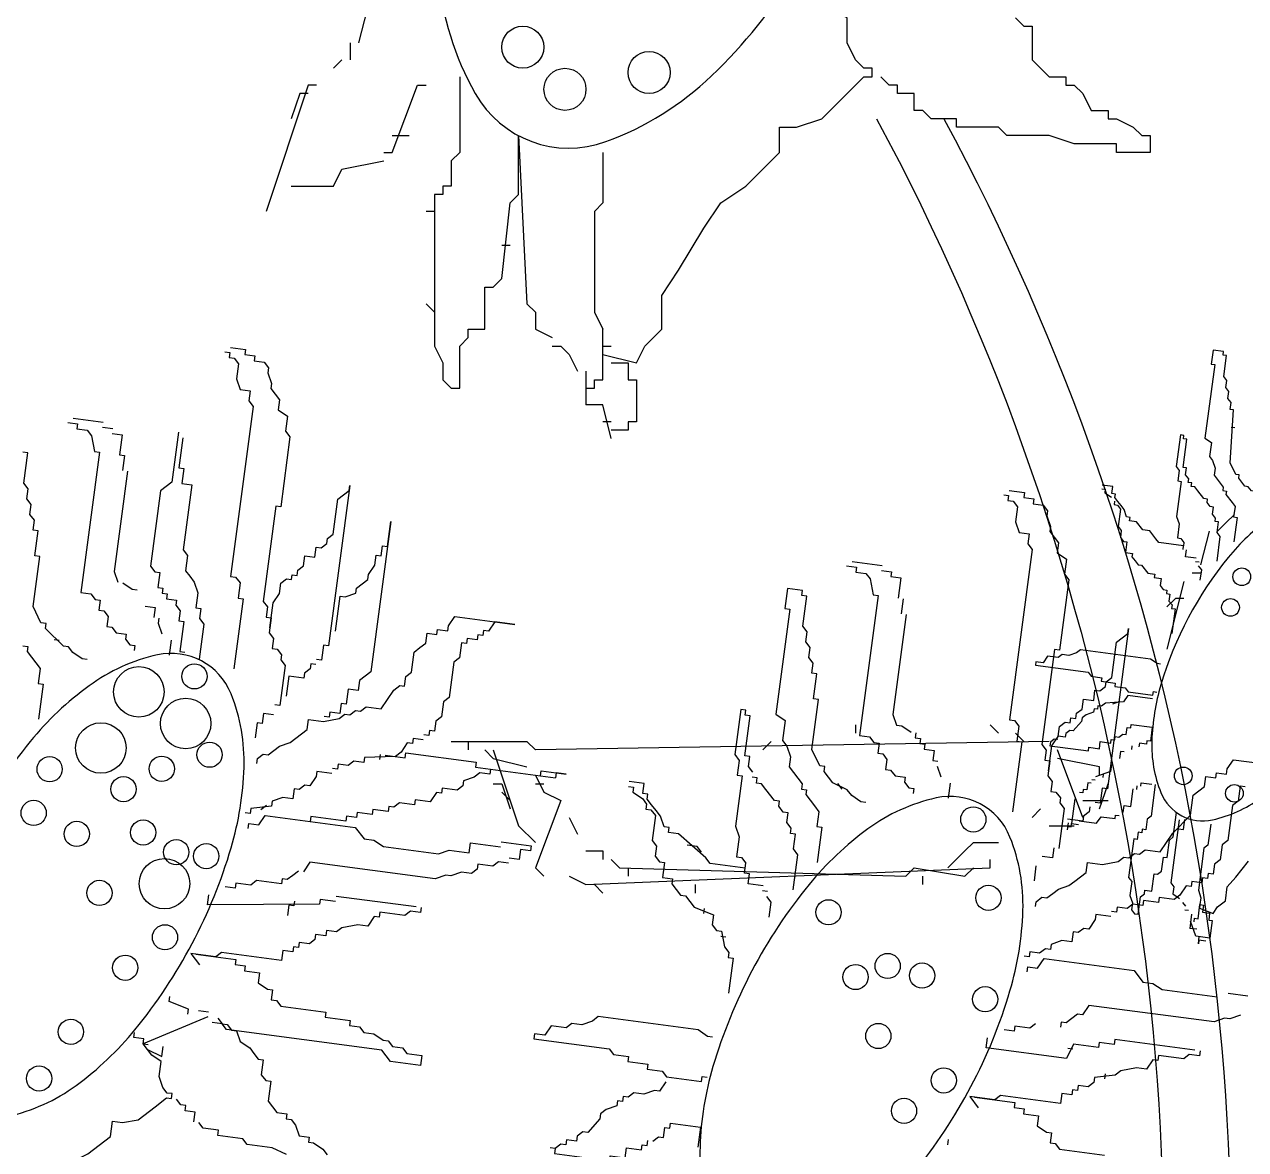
# Model space of a CAD drawing. Header units: inches. Extents: x 6 to 48.5, y 12.5 to 37.3.
# Drawn here: x 8.2738 to 8.3841, y 14.8977 to 14.9993 of the extents above; entities that cross this region are included whole.
import ezdxf

# ---------------------------------------------------------------- set-up
doc = ezdxf.new("R2010")
doc.units = ezdxf.units.IN
doc.header["$MEASUREMENT"] = 0
doc.layers.add('02', color=2, linetype='Continuous')

msp = doc.modelspace()

# ---------------------------------------------------------------- linework, layer by layer
at = {"layer": '02'}
for p, q in [((8.3047, 15.0007), (8.30394, 14.99766)), ((8.30318, 14.99766), (8.30318, 14.99613)), ((8.30242, 14.99613), (8.30166, 14.99537)), ((8.29938, 14.99385), (8.29558, 14.98244)), ((8.30014, 14.99385), (8.29938, 14.99385)), ((8.30698, 14.98777), (8.30927, 14.99385)), ((8.30927, 14.99385), (8.31003, 14.99385)), ((8.29862, 14.99309), (8.29786, 14.99081)), ((8.29938, 14.99309), (8.29862, 14.99309)), ((8.30698, 14.98929), (8.30851, 14.98929)), ((8.31839, 14.98929), (8.31915, 14.97408)), ((8.30622, 14.98777), (8.30698, 14.98777)), ((8.30242, 14.98625), (8.30622, 14.98701)), ((8.30166, 14.98473), (8.30242, 14.98625)), ((8.29786, 14.98473), (8.30166, 14.98473)), ((8.31915, 14.97408), (8.31992, 14.97332)), ((8.31992, 14.97332), (8.31992, 14.9718)), ((8.31992, 14.9718), (8.32144, 14.97103)), ((8.32144, 14.97027), (8.3222, 14.97027)), ((8.3222, 14.97027), (8.32296, 14.96951)), ((8.32296, 14.96951), (8.32372, 14.96799)), ((8.32448, 14.96799), (8.32448, 14.96495)), ((8.32676, 14.96191), (8.326, 14.96495)), ((8.27817, 14.96374), (8.28088, 14.96338)), ((8.28082, 14.96293), (8.28173, 14.96281)), ((8.28167, 14.96236), (8.28257, 14.96224)), ((8.28257, 14.96224), (8.28233, 14.96043)), ((8.28233, 14.96043), (8.28278, 14.96037)), ((8.28278, 14.96037), (8.2826, 14.95901)), ((8.28306, 14.95895), (8.28186, 14.9499)), ((8.38305, 14.95506), (8.38228, 14.9543)), ((8.38076, 14.95354), (8.38, 14.9505)), ((8.38228, 14.9543), (8.38152, 14.95354)), ((8.37841, 14.95189), (8.37845, 14.95221)), ((8.37864, 14.95122), (8.37872, 14.95185)), ((8.34852, 14.95081), (8.35124, 14.95045)), ((8.37959, 14.95109), (8.37864, 14.95122)), ((8.37986, 14.95073), (8.37955, 14.95078)), ((8.3801, 14.95006), (8.37982, 14.95042)), ((8.28186, 14.9499), (8.28219, 14.94894)), ((8.35118, 14.95), (8.35208, 14.94988)), ((8.35208, 14.94988), (8.35202, 14.94943)), ((8.35202, 14.94943), (8.35293, 14.94931)), ((8.35293, 14.94931), (8.35269, 14.9475)), ((8.38, 14.94974), (8.37924, 14.94974)), ((8.37997, 14.94911), (8.3801, 14.95006)), ((8.28264, 14.94888), (8.28349, 14.94831)), ((8.28349, 14.94831), (8.28394, 14.94825)), ((8.37848, 14.94898), (8.37696, 14.94289)), ((8.35314, 14.94744), (8.35296, 14.94608)), ((8.37772, 14.94746), (8.37696, 14.9467)), ((8.37848, 14.94746), (8.37772, 14.94746)), ((8.28466, 14.94677), (8.28557, 14.94665)), ((8.28557, 14.94665), (8.28545, 14.94575)), ((8.35341, 14.94602), (8.35221, 14.93697)), ((8.2859, 14.94569), (8.28584, 14.94523)), ((8.28584, 14.94523), (8.28617, 14.94427)), ((8.28702, 14.9437), (8.28684, 14.94234)), ((8.29534, 14.93707), (8.29522, 14.93616)), ((8.29625, 14.93695), (8.29534, 14.93707)), ((8.29682, 14.93779), (8.29637, 14.93785)), ((8.35221, 14.93697), (8.35254, 14.93601)), ((8.29477, 14.93622), (8.29459, 14.93486)), ((8.29522, 14.93616), (8.29477, 14.93622)), ((8.34882, 14.93605), (8.34882, 14.93529)), ((8.35254, 14.93601), (8.353, 14.93595)), ((8.353, 14.93595), (8.35384, 14.93538)), ((8.36175, 14.93529), (8.36099, 14.93605)), ((8.35429, 14.93532), (8.35423, 14.93486)), ((8.35423, 14.93486), (8.35469, 14.9348)), ((8.35469, 14.9348), (8.35463, 14.93435)), ((8.36403, 14.93453), (8.36327, 14.93529)), ((8.37563, 14.93583), (8.37546, 14.93456)), ((8.31231, 14.93453), (8.31915, 14.93453)), ((8.31383, 14.93453), (8.31383, 14.93377)), ((8.31535, 14.93377), (8.31611, 14.933)), ((8.31611, 14.93377), (8.31839, 14.92692)), ((8.31992, 14.93377), (8.31915, 14.93453)), ((8.36631, 14.93453), (8.31992, 14.93377)), ((8.34121, 14.93453), (8.34045, 14.93377)), ((8.35463, 14.93435), (8.35508, 14.93429)), ((8.35508, 14.93429), (8.35502, 14.93384)), ((8.35502, 14.93384), (8.35592, 14.93372)), ((8.35592, 14.93372), (8.3558, 14.93282)), ((8.36935, 14.92768), (8.36707, 14.93377)), ((8.37379, 14.93414), (8.37375, 14.93382)), ((8.37447, 14.93437), (8.37443, 14.93405)), ((8.3751, 14.93429), (8.37447, 14.93437)), ((8.37514, 14.9346), (8.3751, 14.93429)), ((8.37546, 14.93456), (8.37514, 14.9346)), ((8.31611, 14.933), (8.31915, 14.93224)), ((8.3558, 14.93282), (8.35626, 14.93275)), ((8.37088, 14.93224), (8.36707, 14.933)), ((8.37276, 14.93363), (8.37267, 14.933)), ((8.37308, 14.93359), (8.37276, 14.93363)), ((8.31992, 14.93148), (8.32068, 14.92996)), ((8.3562, 14.9323), (8.35653, 14.93134)), ((8.37187, 14.93182), (8.37052, 14.93135)), ((8.37088, 14.93148), (8.37088, 14.93224)), ((8.3712, 14.93158), (8.37116, 14.93127)), ((8.37196, 14.93245), (8.37187, 14.93182)), ((8.31611, 14.93072), (8.31687, 14.93072)), ((8.31687, 14.93072), (8.31763, 14.92844)), ((8.31992, 14.93072), (8.32068, 14.93072)), ((8.35737, 14.93077), (8.35719, 14.92941)), ((8.36981, 14.9308), (8.36972, 14.93017)), ((8.37012, 14.93076), (8.36981, 14.9308)), ((8.37048, 14.93103), (8.37016, 14.93108)), ((8.37088, 14.92844), (8.37164, 14.93072)), ((8.37424, 14.93021), (8.37428, 14.93053)), ((8.3746, 14.93049), (8.37464, 14.9308)), ((8.37464, 14.9308), (8.37559, 14.93068)), ((8.31687, 14.92996), (8.31763, 14.9292)), ((8.32068, 14.92996), (8.3222, 14.9292)), ((8.36864, 14.92934), (8.36835, 14.92713)), ((8.36936, 14.92989), (8.36905, 14.92993)), ((8.3694, 14.93021), (8.36936, 14.92989)), ((8.36972, 14.93017), (8.3694, 14.93021)), ((8.37371, 14.92867), (8.37392, 14.93025)), ((8.3222, 14.9292), (8.31992, 14.92312)), ((8.36479, 14.92768), (8.36555, 14.92844)), ((8.36935, 14.9292), (8.37164, 14.9292)), ((8.37299, 14.92812), (8.37308, 14.92875)), ((8.37308, 14.92875), (8.37371, 14.92867)), ((8.29396, 14.92666), (8.29402, 14.92711)), ((8.29402, 14.92711), (8.29493, 14.92699)), ((8.29493, 14.92699), (8.2955, 14.92784)), ((8.2955, 14.92784), (8.30364, 14.92676)), ((8.32296, 14.92768), (8.32372, 14.92616)), ((8.36803, 14.92717), (8.36795, 14.92654)), ((8.36831, 14.92681), (8.36835, 14.92713)), ((8.36835, 14.92713), (8.36898, 14.92704)), ((8.36903, 14.92736), (8.37061, 14.92715)), ((8.37061, 14.92715), (8.37101, 14.92774)), ((8.37101, 14.92774), (8.37228, 14.92757)), ((8.37228, 14.92757), (8.37232, 14.92789)), ((8.37232, 14.92789), (8.37264, 14.92785)), ((8.37806, 14.92745), (8.3773, 14.92175)), ((8.30364, 14.92676), (8.30443, 14.92573)), ((8.31839, 14.92692), (8.31992, 14.9254)), ((8.36631, 14.92692), (8.36859, 14.92692)), ((8.36799, 14.92685), (8.36831, 14.92681)), ((8.30443, 14.92573), (8.30533, 14.92561)), ((8.30533, 14.92561), (8.30618, 14.92504)), ((8.30618, 14.92504), (8.31115, 14.92438)), ((8.31393, 14.92447), (8.31405, 14.92538)), ((8.31405, 14.92538), (8.31676, 14.92502)), ((8.31682, 14.92547), (8.31954, 14.92511)), ((8.31954, 14.92511), (8.31948, 14.92466)), ((8.35871, 14.92464), (8.35947, 14.9254)), ((8.35947, 14.9254), (8.36175, 14.9254)), ((8.36673, 14.92492), (8.36661, 14.92402)), ((8.31115, 14.92438), (8.31212, 14.92471)), ((8.31212, 14.92471), (8.31393, 14.92447)), ((8.31845, 14.92387), (8.31755, 14.92399)), ((8.31857, 14.92478), (8.31845, 14.92387)), ((8.31948, 14.92466), (8.31857, 14.92478)), ((8.32448, 14.92464), (8.326, 14.92464)), ((8.326, 14.92464), (8.326, 14.92388)), ((8.32676, 14.92388), (8.32752, 14.92312)), ((8.35718, 14.92312), (8.35871, 14.92464)), ((8.36099, 14.92312), (8.36099, 14.92388)), ((8.36661, 14.92402), (8.3657, 14.92414)), ((8.29852, 14.92283), (8.29801, 14.92244)), ((8.29954, 14.92362), (8.29897, 14.92277)), ((8.31085, 14.92212), (8.29954, 14.92362)), ((8.31324, 14.92272), (8.31227, 14.92239)), ((8.31414, 14.9226), (8.31324, 14.92272)), ((8.31465, 14.92299), (8.31414, 14.9226)), ((8.31471, 14.92345), (8.31465, 14.92299)), ((8.31607, 14.92327), (8.31471, 14.92345)), ((8.31658, 14.92366), (8.31607, 14.92327)), ((8.31749, 14.92354), (8.31658, 14.92366)), ((8.31992, 14.92312), (8.32068, 14.92236)), ((8.32448, 14.9216), (8.36099, 14.92312)), ((8.32752, 14.92312), (8.35338, 14.92236)), ((8.32828, 14.92312), (8.32828, 14.92236)), ((8.3388, 14.92264), (8.33892, 14.92355)), ((8.33925, 14.92258), (8.3388, 14.92264)), ((8.35338, 14.92236), (8.35414, 14.92312)), ((8.35414, 14.92312), (8.35871, 14.92236)), ((8.35871, 14.92236), (8.35947, 14.92312)), ((8.36513, 14.92329), (8.36495, 14.92193)), ((8.29285, 14.92174), (8.29279, 14.92129)), ((8.29421, 14.92156), (8.29285, 14.92174)), ((8.29472, 14.92196), (8.29421, 14.92156)), ((8.29698, 14.92166), (8.29472, 14.92196)), ((8.29704, 14.92211), (8.29698, 14.92166)), ((8.29749, 14.92205), (8.29704, 14.92211)), ((8.29801, 14.92244), (8.29749, 14.92205)), ((8.31182, 14.92245), (8.31085, 14.92212)), ((8.31227, 14.92239), (8.31182, 14.92245)), ((8.32296, 14.92236), (8.32448, 14.9216)), ((8.32524, 14.9216), (8.326, 14.92083)), ((8.33437, 14.92083), (8.33437, 14.9216)), ((8.33913, 14.92168), (8.33925, 14.92258)), ((8.34049, 14.9215), (8.33913, 14.92168)), ((8.3549, 14.9216), (8.3549, 14.92236)), ((8.3773, 14.92175), (8.37758, 14.92139)), ((8.29029, 14.91978), (8.29041, 14.92069)), ((8.29279, 14.92129), (8.29189, 14.92141)), ((8.30914, 14.91958), (8.3019, 14.92054)), ((8.34088, 14.92098), (8.34043, 14.92104)), ((8.34122, 14.92002), (8.34082, 14.92053)), ((8.37758, 14.92139), (8.3775, 14.92076)), ((8.3775, 14.92076), (8.37809, 14.92036)), ((8.30042, 14.91982), (8.29029, 14.91978)), ((8.29765, 14.91973), (8.29753, 14.91882)), ((8.2981, 14.91967), (8.29765, 14.91973)), ((8.29816, 14.92012), (8.2981, 14.91967)), ((8.30048, 14.92027), (8.30042, 14.91982)), ((8.30184, 14.92009), (8.30048, 14.92027)), ((8.34103, 14.91866), (8.34122, 14.92002)), ((8.37836, 14.92), (8.37864, 14.91964)), ((8.37859, 14.91932), (8.37891, 14.91928)), ((8.37919, 14.91892), (8.37902, 14.91765)), ((8.36528, 14.91406), (8.36586, 14.91491)), ((8.36586, 14.91491), (8.374, 14.91383)), ((8.36432, 14.91373), (8.36438, 14.91418)), ((8.36438, 14.91418), (8.36528, 14.91406)), ((8.374, 14.91383), (8.37478, 14.9128)), ((8.37478, 14.9128), (8.37569, 14.91268)), ((8.37569, 14.91268), (8.37653, 14.91211)), ((8.37653, 14.91211), (8.38151, 14.91145)), ((8.38248, 14.91178), (8.38428, 14.91154)), ((8.28683, 14.91104), (8.28689, 14.91149)), ((8.28858, 14.91034), (8.28683, 14.91104)), ((8.3699, 14.91069), (8.36933, 14.90984)), ((8.38121, 14.90919), (8.3699, 14.91069)), ((8.29032, 14.90965), (8.28448, 14.9072)), ((8.28852, 14.90989), (8.28858, 14.91034)), ((8.28948, 14.91022), (8.29038, 14.9101)), ((8.29123, 14.90953), (8.29162, 14.90902)), ((8.36888, 14.9099), (8.36785, 14.90912)), ((8.36933, 14.90984), (8.36888, 14.9099)), ((8.38217, 14.90952), (8.38121, 14.90919)), ((8.38263, 14.90946), (8.38217, 14.90952)), ((8.38359, 14.90979), (8.38263, 14.90946)), ((8.29162, 14.90902), (8.29072, 14.90914)), ((8.36315, 14.90836), (8.36224, 14.90848)), ((8.36321, 14.90881), (8.36315, 14.90836)), ((8.36456, 14.90863), (8.36321, 14.90881)), ((8.36508, 14.90903), (8.36456, 14.90863)), ((8.3674, 14.90918), (8.36734, 14.90873)), ((8.36785, 14.90912), (8.3674, 14.90918)), ((8.28448, 14.9072), (8.28493, 14.90714)), ((8.36064, 14.90685), (8.36076, 14.90776)), ((8.36852, 14.90719), (8.36788, 14.90589)), ((8.37078, 14.90689), (8.36852, 14.90719)), ((8.37084, 14.90734), (8.37078, 14.90689)), ((8.37219, 14.90716), (8.37084, 14.90734)), ((8.37225, 14.90761), (8.37219, 14.90716)), ((8.37949, 14.90665), (8.37225, 14.90761)), ((8.28487, 14.90669), (8.28617, 14.90606)), ((8.28617, 14.90606), (8.28629, 14.90696)), ((8.36788, 14.90589), (8.36064, 14.90685)), ((8.36846, 14.90674), (8.368, 14.9068)), ((8.33483, 14.89969), (8.33459, 14.89788)), ((8.35718, 14.8981), (8.35724, 14.89856))]:
    msp.add_line(p, q, dxfattribs=at)
for points in [[(8.31143, 15.01605, 0.06364), (8.31109, 15.00384, 0.103576), (8.31448, 14.99309, 0.367652), (8.32627, 14.98874, 0.103576), (8.33583, 14.99469, 0.06364), (8.34351, 15.00419, 0.099891), (8.35426, 15.03327, 0.06364), (8.3546, 15.04548, 0.103576), (8.35121, 15.05622, 0.367652), (8.33942, 15.06058, 0.103576), (8.32986, 15.05462, 0.06364), (8.32218, 15.04512, 0.099891), (8.31143, 15.01605)], [(8.35072, 14.99081, -0.162137), (8.37427, 14.85615, 0.555817)], [(8.3568, 14.99081, -0.160802), (8.38051, 14.85727, 0.555817)], [(8.37641, 14.93965, 0.06364), (8.37559, 14.93459, 0.103576), (8.37641, 14.92992, 0.367652), (8.38108, 14.92746, 0.103576), (8.38539, 14.92941, 0.06364), (8.38911, 14.93294, 0.099891), (8.39519, 14.94445, 0.06364), (8.39601, 14.94952, 0.103576), (8.39519, 14.95418, 0.367652), (8.39052, 14.95664, 0.103576), (8.38621, 14.95469, 0.06364), (8.38249, 14.95116, 0.099891), (8.37641, 14.93965)], [(8.26559, 14.91808, 0.06364), (8.26443, 14.91084, 0.103576), (8.2656, 14.90419, 0.367652), (8.27226, 14.90066, 0.103576), (8.27842, 14.90345, 0.06364), (8.28374, 14.90849, 0.099891), (8.29243, 14.92494, 0.06364), (8.29359, 14.93218, 0.103576), (8.29242, 14.93883, 0.367652), (8.28576, 14.94236, 0.103576), (8.2796, 14.93957, 0.06364), (8.27428, 14.93453, 0.099891), (8.26559, 14.91808)], [(8.33595, 14.90515, 0.06364), (8.33478, 14.89791, 0.103576), (8.33595, 14.89125, 0.367652), (8.34262, 14.88773, 0.103576), (8.34878, 14.89052, 0.06364), (8.35409, 14.89556, 0.099891), (8.36278, 14.91201, 0.06364), (8.36395, 14.91925, 0.103576), (8.36278, 14.9259, 0.367652), (8.35611, 14.92943, 0.103576), (8.34995, 14.92664, 0.06364), (8.34463, 14.9216, 0.099891), (8.33595, 14.90515)]]:
    msp.add_lwpolyline(points, format="xyb", dxfattribs=at)
for points in [[(8.326, 14.96951), (8.32904, 14.96875), (8.3298, 14.97027), (8.33132, 14.9718), (8.33132, 14.97484), (8.33285, 14.97712), (8.33513, 14.98092), (8.33665, 14.9832), (8.33893, 14.98473), (8.34121, 14.98701), (8.34197, 14.98777), (8.34197, 14.99005), (8.34349, 14.99005), (8.34578, 14.99081), (8.34806, 14.99309), (8.34958, 14.99461), (8.35034, 14.99461), (8.35034, 14.99537), (8.34958, 14.99537), (8.34882, 14.99613), (8.34806, 14.99766), (8.34806, 14.99994), (8.34654, 15.0007), (8.34501, 15.00222)], [(8.36327, 14.99994), (8.36403, 14.99918), (8.36479, 14.99918), (8.36479, 14.99613), (8.36555, 14.99537), (8.36631, 14.99461), (8.36783, 14.99461), (8.36783, 14.99385), (8.36859, 14.99385), (8.36935, 14.99309), (8.37011, 14.99157), (8.37164, 14.99157), (8.37164, 14.99081), (8.3724, 14.99081), (8.37392, 14.99005), (8.37468, 14.98929), (8.37544, 14.98929), (8.37544, 14.98777), (8.3724, 14.98777), (8.3724, 14.98853), (8.36859, 14.98853), (8.36631, 14.98929), (8.36251, 14.98929), (8.36175, 14.99005), (8.35795, 14.99005), (8.35795, 14.99081), (8.35566, 14.99081), (8.3549, 14.99157), (8.35414, 14.99157), (8.35414, 14.99309), (8.35262, 14.99309), (8.35262, 14.99385), (8.35186, 14.99385), (8.3511, 14.99461)], [(8.31307, 14.99461), (8.31307, 14.98777), (8.31231, 14.98701), (8.31231, 14.98473), (8.31155, 14.98473), (8.31155, 14.98396), (8.31079, 14.98396)], [(8.31763, 14.9832), (8.31839, 14.98396), (8.31839, 14.98929)], [(8.326, 14.98777), (8.326, 14.9832), (8.32524, 14.98244), (8.32524, 14.97332), (8.326, 14.9718)], [(8.31079, 14.98396), (8.31079, 14.97027), (8.31155, 14.96875), (8.31155, 14.96723), (8.31231, 14.96647), (8.31307, 14.96647), (8.31307, 14.97027), (8.31383, 14.97103), (8.31383, 14.9718), (8.31535, 14.9718), (8.31535, 14.9756), (8.31611, 14.9756), (8.31687, 14.97636), (8.31763, 14.9832)], [(8.31079, 14.98244), (8.31003, 14.98244)], [(8.31687, 14.9794), (8.31763, 14.9794)], [(8.31003, 14.97408), (8.31079, 14.97332)], [(8.32448, 14.96647), (8.32524, 14.96647), (8.32524, 14.96723), (8.326, 14.96723), (8.326, 14.9718)], [(8.29237, 14.97015), (8.29373, 14.96997), (8.29367, 14.96951), (8.29457, 14.96939), (8.29451, 14.96894), (8.29542, 14.96882), (8.29581, 14.96831), (8.29575, 14.96786), (8.29608, 14.96689), (8.29602, 14.96644), (8.29641, 14.96593), (8.2968, 14.96541), (8.29668, 14.96451), (8.29753, 14.96394), (8.29735, 14.96258), (8.29774, 14.96207), (8.2969, 14.95573), (8.29645, 14.95579), (8.29531, 14.9472), (8.2957, 14.94669), (8.29558, 14.94578), (8.29603, 14.94572), (8.29585, 14.94436), (8.29625, 14.94385), (8.29612, 14.94295), (8.29658, 14.94289), (8.29697, 14.94237), (8.29691, 14.94192), (8.2973, 14.94141), (8.29682, 14.93779)], [(8.326, 14.97027), (8.32676, 14.97027)], [(8.29186, 14.96975), (8.29231, 14.96969), (8.29225, 14.96924), (8.2927, 14.96918), (8.29309, 14.96867), (8.29291, 14.96731), (8.29325, 14.96635), (8.29415, 14.96623), (8.29403, 14.96532), (8.29442, 14.96481), (8.29238, 14.94943), (8.29283, 14.94937), (8.29323, 14.94886), (8.29305, 14.9475), (8.2935, 14.94744), (8.29266, 14.94111)], [(8.38298, 14.9645), (8.38266, 14.96454), (8.38275, 14.96518), (8.38247, 14.96553), (8.38256, 14.96617), (8.38228, 14.96653), (8.38236, 14.96716), (8.38209, 14.96752), (8.38234, 14.96942), (8.38203, 14.96946), (8.38207, 14.96978), (8.38112, 14.9699), (8.38095, 14.96864), (8.38127, 14.96859), (8.38038, 14.96194), (8.38097, 14.96154), (8.38081, 14.96028), (8.38108, 14.95992), (8.38131, 14.95924), (8.38123, 14.95861), (8.3815, 14.95825), (8.38178, 14.95789), (8.38205, 14.95753), (8.38201, 14.95722), (8.38233, 14.95717), (8.38229, 14.95686), (8.38284, 14.95614), (8.38311, 14.95578), (8.38298, 14.95483), (8.3833, 14.95479), (8.38301, 14.95257)], [(8.32676, 14.96875), (8.32828, 14.96875), (8.32828, 14.96723), (8.32904, 14.96723), (8.32904, 14.96343), (8.32828, 14.96343), (8.32828, 14.96267), (8.32676, 14.96267)], [(8.326, 14.96495), (8.32448, 14.96495)], [(8.38609, 14.95635), (8.38577, 14.9564), (8.38518, 14.9568), (8.3849, 14.95716), (8.38459, 14.9572), (8.38431, 14.95756), (8.384, 14.9576), (8.38372, 14.95796), (8.38345, 14.95832), (8.38349, 14.95863), (8.38317, 14.95867), (8.38266, 14.95971), (8.38298, 14.9645)], [(8.27766, 14.96335), (8.27856, 14.96323), (8.2785, 14.96278), (8.27941, 14.96266), (8.2798, 14.96215), (8.28007, 14.96073), (8.28052, 14.96067), (8.27884, 14.948), (8.27975, 14.94788), (8.28014, 14.94737), (8.28059, 14.94731), (8.28047, 14.94641), (8.28092, 14.94635), (8.28132, 14.94583), (8.2812, 14.94493), (8.28165, 14.94487), (8.28204, 14.94436), (8.28295, 14.94424), (8.28289, 14.94378), (8.28328, 14.94327), (8.28373, 14.94321), (8.28367, 14.94276)], [(8.28767, 14.96248), (8.28707, 14.95796), (8.28604, 14.95718), (8.28514, 14.95039), (8.28554, 14.94988), (8.28599, 14.94982), (8.28581, 14.94846), (8.28626, 14.9484), (8.2862, 14.94795), (8.28665, 14.94789), (8.28659, 14.94743), (8.2875, 14.94731), (8.28744, 14.94686), (8.28783, 14.94635), (8.28771, 14.94545), (8.28816, 14.94539), (8.2878, 14.94267), (8.28825, 14.94261)], [(8.32676, 14.96343), (8.326, 14.96343)], [(8.38308, 14.96287), (8.38277, 14.96292)], [(8.28806, 14.96197), (8.2877, 14.95926), (8.28815, 14.9592), (8.28797, 14.95784), (8.28888, 14.95772), (8.2881, 14.95184), (8.28849, 14.95133), (8.28831, 14.94997), (8.2887, 14.94946), (8.28909, 14.94894), (8.28943, 14.94798), (8.28925, 14.94662), (8.2897, 14.94656), (8.28958, 14.94566), (8.28997, 14.94514), (8.28955, 14.94198)], [(8.38149, 14.95084), (8.38178, 14.95306), (8.38151, 14.95342), (8.38163, 14.95437), (8.38132, 14.95441), (8.38136, 14.95473), (8.38108, 14.95508), (8.38117, 14.95572), (8.38085, 14.95576), (8.38058, 14.95612), (8.38062, 14.95643), (8.3803, 14.95648), (8.37975, 14.95719), (8.37948, 14.95755), (8.37916, 14.95759), (8.3792, 14.95791), (8.37889, 14.95795), (8.37893, 14.95827), (8.37865, 14.95863), (8.37874, 14.95926), (8.37842, 14.9593), (8.37876, 14.96184), (8.37844, 14.96188), (8.37848, 14.9622), (8.37817, 14.96224), (8.37779, 14.95939), (8.37806, 14.95903), (8.37794, 14.95808), (8.37825, 14.95804), (8.37783, 14.95487), (8.37807, 14.9542), (8.3779, 14.95293), (8.37821, 14.95289), (8.37849, 14.95253), (8.37845, 14.95221), (8.37623, 14.95251), (8.37596, 14.95286), (8.37568, 14.95322), (8.37541, 14.95358), (8.37477, 14.95367), (8.37422, 14.95438), (8.37359, 14.95447), (8.37363, 14.95478), (8.37332, 14.95483), (8.37308, 14.9555), (8.37281, 14.95586), (8.37253, 14.95622), (8.37226, 14.95658), (8.3723, 14.95689), (8.37198, 14.95694), (8.37207, 14.95757), (8.37112, 14.9577)], [(8.27565, 14.94474), (8.27571, 14.9452), (8.27525, 14.94526), (8.27453, 14.94673), (8.27513, 14.95126), (8.27468, 14.95132), (8.27498, 14.95358), (8.27453, 14.95364), (8.27465, 14.95454), (8.27425, 14.95506), (8.27437, 14.95596), (8.27398, 14.95647), (8.2741, 14.95738), (8.27371, 14.95789), (8.27407, 14.96061), (8.27362, 14.96067)], [(8.29591, 14.94482), (8.29621, 14.94708), (8.29679, 14.94792), (8.29691, 14.94883), (8.29742, 14.94922), (8.29787, 14.94916), (8.29793, 14.94961), (8.29838, 14.94955), (8.29844, 14.95001), (8.29896, 14.9504), (8.29908, 14.9513), (8.29998, 14.95118), (8.3001, 14.95209), (8.30055, 14.95203), (8.30107, 14.95242), (8.30113, 14.95287), (8.30164, 14.95326), (8.30206, 14.95643), (8.30308, 14.95722), (8.30314, 14.95767), (8.30122, 14.94319), (8.30077, 14.94325), (8.30059, 14.94189), (8.30014, 14.94195)], [(8.36221, 14.95682), (8.36266, 14.95676), (8.3626, 14.95631), (8.36306, 14.95625), (8.36345, 14.95574), (8.36327, 14.95438), (8.3636, 14.95342), (8.36451, 14.9533), (8.36439, 14.95239), (8.36478, 14.95188), (8.36274, 14.9365), (8.36319, 14.93644), (8.36358, 14.93593), (8.3634, 14.93457), (8.36385, 14.93451), (8.36301, 14.92818)], [(8.36272, 14.95722), (8.36408, 14.95704), (8.36402, 14.95658), (8.36493, 14.95646), (8.36487, 14.95601), (8.36577, 14.95589), (8.36616, 14.95538), (8.3661, 14.95493), (8.36644, 14.95396), (8.36638, 14.95351), (8.36677, 14.953), (8.36716, 14.95248), (8.36704, 14.95158), (8.36789, 14.95101), (8.36771, 14.94965), (8.3681, 14.94914), (8.36726, 14.9428), (8.3668, 14.94286), (8.36566, 14.93427), (8.36606, 14.93376), (8.36594, 14.93285), (8.36639, 14.93279), (8.36621, 14.93143), (8.3666, 14.93092), (8.36648, 14.93002), (8.36693, 14.92996), (8.36733, 14.92944), (8.36727, 14.92899), (8.36766, 14.92848), (8.36718, 14.92486)], [(8.37108, 14.95738), (8.37139, 14.95734), (8.37135, 14.95702), (8.37194, 14.95662)], [(8.37222, 14.95626), (8.37218, 14.95594), (8.37249, 14.9559), (8.37277, 14.95554), (8.37256, 14.95396), (8.37283, 14.9536), (8.37275, 14.95297), (8.37302, 14.95261), (8.37334, 14.95257), (8.37321, 14.95162), (8.37385, 14.95153), (8.3738, 14.95122), (8.37408, 14.95086), (8.37435, 14.9505), (8.37467, 14.95046), (8.37522, 14.94974), (8.37585, 14.94966), (8.37581, 14.94934), (8.37644, 14.94925), (8.37636, 14.94862), (8.37663, 14.94826), (8.37695, 14.94822), (8.37691, 14.9479), (8.37723, 14.94786), (8.37714, 14.94723), (8.37742, 14.94687), (8.37737, 14.94655), (8.37769, 14.94651), (8.3774, 14.94429)], [(8.30185, 14.94449), (8.30227, 14.94766), (8.30273, 14.9476), (8.30369, 14.94793), (8.30375, 14.94838), (8.30426, 14.94877), (8.30478, 14.94916), (8.30484, 14.94962), (8.30541, 14.95046), (8.30553, 14.95137), (8.30598, 14.95131), (8.3061, 14.95221), (8.30655, 14.95215), (8.30685, 14.95441), (8.30505, 14.94084), (8.30403, 14.94006), (8.30391, 14.93915), (8.303, 14.93927), (8.30282, 14.93791), (8.30237, 14.93797), (8.30225, 14.93707), (8.30135, 14.93719), (8.30129, 14.93674), (8.30083, 14.9368)], [(8.34801, 14.95042), (8.34892, 14.9503), (8.34886, 14.94985), (8.34976, 14.94973), (8.35015, 14.94922), (8.35043, 14.9478), (8.35088, 14.94774), (8.3492, 14.93507), (8.3501, 14.93495), (8.35049, 14.93444), (8.35095, 14.93438), (8.35083, 14.93348), (8.35128, 14.93342), (8.35167, 14.9329), (8.35155, 14.932), (8.352, 14.93194), (8.3524, 14.93143), (8.3533, 14.93131), (8.35324, 14.93085), (8.35363, 14.93034), (8.35409, 14.93028), (8.35403, 14.92983)], [(8.34808, 14.93016), (8.34679, 14.93079), (8.3464, 14.9313), (8.346, 14.93181), (8.34606, 14.93227), (8.34561, 14.93233), (8.34489, 14.9338), (8.34549, 14.93833), (8.34503, 14.93839), (8.34533, 14.94065), (8.34488, 14.94071), (8.345, 14.94161), (8.34461, 14.94213), (8.34473, 14.94303), (8.34434, 14.94354), (8.34446, 14.94445), (8.34406, 14.94496), (8.34443, 14.94768), (8.34397, 14.94774), (8.34403, 14.94819), (8.34268, 14.94837), (8.34244, 14.94656), (8.34289, 14.9465), (8.34163, 14.937), (8.34247, 14.93643), (8.34223, 14.93462), (8.34262, 14.9341), (8.34296, 14.93314), (8.34284, 14.93223)], [(8.29474, 14.93254), (8.2948, 14.93299), (8.29532, 14.93339), (8.29577, 14.93333), (8.29679, 14.93411), (8.29776, 14.93444), (8.29827, 14.93484), (8.2993, 14.93562), (8.29942, 14.93653), (8.30077, 14.93635), (8.30219, 14.93662), (8.3027, 14.93701), (8.30316, 14.93695), (8.30367, 14.93734), (8.30412, 14.93728), (8.30463, 14.93767), (8.30599, 14.93749), (8.30713, 14.93918), (8.30765, 14.93958), (8.3081, 14.93952), (8.30822, 14.94042), (8.30873, 14.94081), (8.30897, 14.94262), (8.30948, 14.94302), (8.31, 14.94341), (8.31012, 14.94431), (8.31102, 14.94419), (8.31108, 14.94465), (8.31199, 14.94452), (8.31205, 14.94498), (8.31262, 14.94582), (8.31805, 14.9451), (8.31624, 14.94534), (8.31567, 14.9445), (8.31521, 14.94456), (8.31515, 14.9441), (8.3147, 14.94416), (8.31464, 14.94371), (8.31374, 14.94383), (8.31368, 14.94338), (8.31322, 14.94344), (8.31304, 14.94208), (8.31253, 14.94169), (8.31211, 14.93852), (8.3116, 14.93813), (8.31142, 14.93677), (8.31091, 14.93638), (8.31079, 14.93548), (8.31033, 14.93554), (8.31027, 14.93508), (8.30982, 14.93514)], [(8.27942, 14.94194), (8.27897, 14.942), (8.27812, 14.94257), (8.27773, 14.94309), (8.27728, 14.94315), (8.27565, 14.94474)], [(8.36627, 14.93189), (8.36657, 14.93415), (8.36714, 14.93499), (8.36726, 14.9359), (8.36777, 14.93629), (8.36823, 14.93623), (8.36829, 14.93668), (8.36874, 14.93662), (8.3688, 14.93708), (8.36931, 14.93747), (8.36943, 14.93837), (8.37034, 14.93825), (8.37046, 14.93916), (8.37091, 14.9391), (8.37142, 14.93949), (8.37148, 14.93994), (8.37199, 14.94033), (8.37241, 14.9435), (8.37344, 14.94429), (8.3735, 14.94474), (8.37158, 14.93026), (8.37112, 14.93032), (8.37094, 14.92896), (8.37049, 14.92902)], [(8.27688, 14.94366), (8.27643, 14.94372)], [(8.2736, 14.94317), (8.27405, 14.94311), (8.27399, 14.94266), (8.27477, 14.94164), (8.27517, 14.94113), (8.27499, 14.93977), (8.27544, 14.93971), (8.27502, 14.93654)], [(8.37638, 14.94153), (8.37607, 14.94157), (8.37548, 14.94197), (8.36914, 14.94281), (8.36878, 14.94254), (8.36811, 14.9423), (8.36748, 14.94239), (8.36712, 14.94211), (8.36617, 14.94224), (8.36577, 14.94165), (8.36513, 14.94173), (8.36509, 14.94142), (8.36984, 14.94079), (8.37012, 14.94043), (8.37107, 14.9403), (8.37102, 14.93998), (8.37229, 14.93982), (8.37225, 14.9395), (8.3732, 14.93937), (8.37347, 14.93901), (8.37569, 14.93872), (8.37573, 14.93904), (8.37605, 14.939)], [(8.30008, 14.9415), (8.29962, 14.94156), (8.29956, 14.94111), (8.29905, 14.94072), (8.29899, 14.94026), (8.29763, 14.94045), (8.29739, 14.93864)], [(8.37303, 14.93811), (8.37141, 14.938), (8.37105, 14.93773), (8.37073, 14.93777), (8.37069, 14.93745), (8.37037, 14.93749), (8.37033, 14.93718), (8.36965, 14.93694), (8.36929, 14.93667), (8.36925, 14.93635), (8.36849, 14.93549), (8.36818, 14.93553), (8.36782, 14.93525), (8.36778, 14.93494), (8.36714, 14.93502)], [(8.37271, 14.93815), (8.37204, 14.93792)], [(8.37565, 14.9384), (8.37343, 14.9387), (8.37303, 14.93811)], [(8.33955, 14.93175), (8.33916, 14.93226), (8.33928, 14.93317), (8.33882, 14.93323), (8.3393, 14.93685), (8.33885, 14.93691), (8.33891, 14.93736), (8.33846, 14.93742), (8.33792, 14.93335), (8.33831, 14.93283), (8.33813, 14.93148), (8.33858, 14.93142), (8.33798, 14.92689), (8.33832, 14.92593), (8.33808, 14.92412), (8.33853, 14.92406), (8.33892, 14.92355)], [(8.36643, 14.93447), (8.36638, 14.93415), (8.36987, 14.93369), (8.36991, 14.93401), (8.37086, 14.93388), (8.37094, 14.93452), (8.37189, 14.93439), (8.37193, 14.93471), (8.37225, 14.93467), (8.37229, 14.93498), (8.37261, 14.93494), (8.37297, 14.93521), (8.37329, 14.93517), (8.37337, 14.93581), (8.37369, 14.93576), (8.37373, 14.93608), (8.37563, 14.93583)], [(8.30976, 14.93469), (8.30886, 14.93481), (8.3088, 14.93436), (8.30834, 14.93442), (8.30777, 14.93358), (8.30726, 14.93318)], [(8.3671, 14.9347), (8.36678, 14.93475), (8.36643, 14.93447)], [(8.30726, 14.93318), (8.30448, 14.93309), (8.30442, 14.93264), (8.30352, 14.93276), (8.30301, 14.93237), (8.3021, 14.93249), (8.30204, 14.93203), (8.30159, 14.93209)], [(8.3059, 14.93336), (8.30584, 14.93291)], [(8.30635, 14.9333), (8.30816, 14.93306), (8.30822, 14.93352), (8.31456, 14.93267), (8.3145, 14.93222), (8.32174, 14.93126)], [(8.37909, 14.92788), (8.37933, 14.92969), (8.37984, 14.93009), (8.38035, 14.93048), (8.38047, 14.93138), (8.38138, 14.93126), (8.38144, 14.93171), (8.38234, 14.93159), (8.3824, 14.93205), (8.38298, 14.93289), (8.3884, 14.93217), (8.38659, 14.93241), (8.38602, 14.93157), (8.38557, 14.93163), (8.38551, 14.93117)], [(8.30153, 14.93164), (8.30017, 14.93182), (8.30011, 14.93137), (8.29954, 14.93052), (8.29909, 14.93058), (8.29858, 14.93019), (8.29812, 14.93025), (8.298, 14.92935), (8.2971, 14.92947), (8.29613, 14.92914), (8.29607, 14.92868)], [(8.31585, 14.93204), (8.31579, 14.93159), (8.31489, 14.93171), (8.31438, 14.93132), (8.31341, 14.93099), (8.31335, 14.93053), (8.31284, 14.93014), (8.31148, 14.93032), (8.31142, 14.92987), (8.31097, 14.92993), (8.3104, 14.92908), (8.30904, 14.92926), (8.30898, 14.92881), (8.30762, 14.92899), (8.30711, 14.9286), (8.30666, 14.92866), (8.3066, 14.92821), (8.30524, 14.92839), (8.30518, 14.92793), (8.30382, 14.92811), (8.30376, 14.92766), (8.30286, 14.92778), (8.3028, 14.92733), (8.29963, 14.92775), (8.29957, 14.9273)], [(8.32038, 14.93144), (8.32044, 14.93189), (8.3227, 14.93159), (8.3218, 14.93171), (8.32174, 14.93126)], [(8.34284, 14.93223), (8.34401, 14.9307), (8.34395, 14.93024), (8.34441, 14.93018), (8.34435, 14.92973), (8.34513, 14.92871), (8.34552, 14.92819), (8.34534, 14.92684), (8.34579, 14.92678), (8.34537, 14.92361)], [(8.34323, 14.93172), (8.34362, 14.93121)], [(8.32833, 14.93048), (8.32878, 14.93042), (8.32872, 14.92996), (8.32957, 14.92939), (8.32996, 14.92888), (8.3299, 14.92843), (8.33035, 14.92837), (8.33075, 14.92785), (8.33045, 14.92559), (8.33084, 14.92508), (8.33072, 14.92417), (8.33111, 14.92366), (8.33156, 14.9236), (8.33138, 14.92225), (8.33229, 14.92213), (8.33223, 14.92167), (8.33262, 14.92116), (8.33301, 14.92065), (8.33346, 14.92059), (8.33425, 14.91956), (8.336, 14.91887)], [(8.33283, 14.9262), (8.33192, 14.92632), (8.33198, 14.92677), (8.33153, 14.92683), (8.3312, 14.92779), (8.33081, 14.92831), (8.33041, 14.92882), (8.33002, 14.92933), (8.33008, 14.92978), (8.32963, 14.92984), (8.32975, 14.93075), (8.32839, 14.93093)], [(8.3432, 14.92114), (8.34363, 14.9243), (8.34323, 14.92482), (8.34341, 14.92617), (8.34296, 14.92623), (8.34302, 14.92669), (8.34263, 14.9272), (8.34275, 14.9281), (8.3423, 14.92816), (8.3419, 14.92868), (8.34196, 14.92913), (8.34151, 14.92919), (8.34073, 14.93021), (8.34033, 14.93072), (8.33988, 14.93078), (8.33994, 14.93124), (8.33949, 14.9313)], [(8.34763, 14.93022), (8.34724, 14.93073)], [(8.38403, 14.93045), (8.38358, 14.93051), (8.3834, 14.92915), (8.38289, 14.92876), (8.38247, 14.92559), (8.38195, 14.9252), (8.38177, 14.92384), (8.38126, 14.92345), (8.38114, 14.92255), (8.38069, 14.92261), (8.38063, 14.92215), (8.38018, 14.92221), (8.38012, 14.92176), (8.37921, 14.92188), (8.37915, 14.92143), (8.3787, 14.92149), (8.37813, 14.92065), (8.37761, 14.92025), (8.37626, 14.92043), (8.3762, 14.91998), (8.37484, 14.92016), (8.37478, 14.91971), (8.37388, 14.91983), (8.37336, 14.91944), (8.37246, 14.91956), (8.3724, 14.9191), (8.37195, 14.91916)], [(8.37591, 14.93064), (8.37553, 14.92779), (8.37517, 14.92751), (8.37504, 14.92656), (8.37473, 14.9266), (8.37468, 14.92629), (8.37437, 14.92633), (8.37428, 14.92569), (8.37397, 14.92574), (8.3735, 14.92225), (8.37378, 14.92189), (8.37361, 14.92063), (8.37384, 14.91995), (8.37376, 14.91932), (8.37403, 14.91896), (8.37435, 14.91892), (8.37456, 14.9205), (8.37492, 14.92078), (8.37496, 14.92109), (8.3756, 14.92101), (8.37581, 14.92259), (8.37612, 14.92255), (8.37648, 14.92283), (8.37665, 14.92409), (8.37697, 14.92405), (8.37718, 14.92563), (8.37753, 14.92591), (8.37783, 14.92812)], [(8.34977, 14.92901), (8.34932, 14.92907), (8.34848, 14.92964), (8.34808, 14.93016)], [(8.29607, 14.92868), (8.2942, 14.92847), (8.29414, 14.92802), (8.29369, 14.92808)], [(8.29562, 14.92874), (8.29511, 14.92835)], [(8.36998, 14.92863), (8.36992, 14.92818), (8.36941, 14.92779), (8.36935, 14.92733), (8.36799, 14.92751)], [(8.3651, 14.91961), (8.36516, 14.92006), (8.36567, 14.92046), (8.36612, 14.9204), (8.36664, 14.92079), (8.36715, 14.92118), (8.36811, 14.92151), (8.36863, 14.92191), (8.36965, 14.92269), (8.36977, 14.9236), (8.37113, 14.92342), (8.37255, 14.92369), (8.37306, 14.92408), (8.37351, 14.92402), (8.37402, 14.92441), (8.37448, 14.92435), (8.37499, 14.92474), (8.37635, 14.92456), (8.37749, 14.92625), (8.37909, 14.92788)], [(8.378, 14.92665), (8.37846, 14.92659), (8.37858, 14.92749)], [(8.38091, 14.92707), (8.38066, 14.92517), (8.3803, 14.9249), (8.3798, 14.9211), (8.38003, 14.92042), (8.37994, 14.91979), (8.38026, 14.91975), (8.38018, 14.91911), (8.38081, 14.91903), (8.38073, 14.91839), (8.38104, 14.91835), (8.38083, 14.91677)], [(8.33886, 14.92309), (8.33569, 14.92351), (8.3353, 14.92403), (8.33283, 14.9262)], [(8.33491, 14.92454), (8.33452, 14.92505), (8.33361, 14.92517)], [(8.37942, 14.91825), (8.37946, 14.91856), (8.37978, 14.91852), (8.37994, 14.91979), (8.3799, 14.91947), (8.38113, 14.91899), (8.38153, 14.91958), (8.38225, 14.92013), (8.38241, 14.92139), (8.38317, 14.92226), (8.38433, 14.92372)], [(8.30959, 14.91952), (8.30953, 14.91907), (8.30862, 14.91919), (8.30811, 14.9188), (8.30585, 14.9191), (8.30579, 14.91865), (8.30534, 14.91871), (8.30477, 14.91786), (8.30386, 14.91798), (8.30244, 14.91771), (8.30193, 14.91732), (8.30103, 14.91744), (8.30097, 14.91698), (8.30006, 14.9171), (8.3, 14.91665), (8.29949, 14.91626), (8.29858, 14.91638), (8.29852, 14.91593), (8.29807, 14.91599), (8.29801, 14.91554), (8.29711, 14.91566), (8.29699, 14.91475), (8.29156, 14.91547), (8.29105, 14.91508), (8.28878, 14.91538), (8.28957, 14.91435)], [(8.33515, 14.91944), (8.33509, 14.91899)], [(8.336, 14.91887), (8.33588, 14.91797), (8.33627, 14.91745), (8.33672, 14.91739)], [(8.37189, 14.91871), (8.37053, 14.91889), (8.37047, 14.91844), (8.3699, 14.91759), (8.36944, 14.91765), (8.36893, 14.91726), (8.36848, 14.91732), (8.36836, 14.91642), (8.36745, 14.91654), (8.36649, 14.9162), (8.36643, 14.91575), (8.36598, 14.91581), (8.36546, 14.91542), (8.36456, 14.91554), (8.3645, 14.91509), (8.36405, 14.91515)], [(8.38083, 14.91677), (8.37957, 14.91694), (8.3791, 14.91829)], [(8.33672, 14.91739), (8.337, 14.91598), (8.33739, 14.91546), (8.33733, 14.91501), (8.33778, 14.91495), (8.33736, 14.91178)], [(8.37965, 14.91757), (8.37902, 14.91765)], [(8.33666, 14.91694), (8.33712, 14.91688)], [(8.38047, 14.91649), (8.37984, 14.91658), (8.3798, 14.91626), (8.37988, 14.9169)], [(8.28924, 14.91532), (8.29285, 14.91484), (8.29279, 14.91439), (8.2937, 14.91427), (8.29364, 14.91381), (8.295, 14.91363), (8.29488, 14.91273), (8.29572, 14.91216), (8.29617, 14.9121), (8.29605, 14.91119), (8.29651, 14.91113), (8.2969, 14.91062), (8.30097, 14.91008), (8.30091, 14.90963), (8.30317, 14.90933), (8.30311, 14.90887), (8.30402, 14.90875), (8.30441, 14.90824), (8.30531, 14.90812), (8.30616, 14.90755), (8.30661, 14.90749), (8.307, 14.90698), (8.30791, 14.90686), (8.3083, 14.90634), (8.30966, 14.90616), (8.30954, 14.90526), (8.30682, 14.90562), (8.30604, 14.90664), (8.29201, 14.90851), (8.29162, 14.90902), (8.29207, 14.90896), (8.29247, 14.90845), (8.29292, 14.90838), (8.29325, 14.90742), (8.2941, 14.90685), (8.29449, 14.90634), (8.29488, 14.90582), (8.29533, 14.90576), (8.29515, 14.90441), (8.29555, 14.90389), (8.296, 14.90383), (8.29576, 14.90202), (8.29615, 14.90151), (8.29654, 14.901), (8.29745, 14.90088), (8.29739, 14.90043), (8.29784, 14.90037), (8.29823, 14.89985), (8.29856, 14.89889), (8.29947, 14.89877), (8.29941, 14.89832), (8.29986, 14.89826), (8.30071, 14.89768), (8.3011, 14.89717)], [(8.33591, 14.90783), (8.33546, 14.90789), (8.33462, 14.90847), (8.32557, 14.90967), (8.32506, 14.90927), (8.32409, 14.90894), (8.32319, 14.90906), (8.32268, 14.90867), (8.32132, 14.90885), (8.32075, 14.908), (8.31984, 14.90812), (8.31978, 14.90767), (8.32657, 14.90677), (8.32696, 14.90626), (8.32832, 14.90608), (8.32826, 14.90563), (8.33007, 14.90539), (8.33001, 14.90493), (8.33136, 14.90475), (8.33176, 14.90424), (8.33492, 14.90382), (8.33498, 14.90427), (8.33543, 14.90421)], [(8.27291, 14.8894), (8.27393, 14.89019), (8.27417, 14.892), (8.27526, 14.89324), (8.27691, 14.89532), (8.278, 14.89655), (8.27948, 14.89728), (8.28153, 14.89885), (8.28171, 14.90021), (8.28261, 14.90009), (8.28403, 14.90036), (8.28556, 14.90153), (8.28659, 14.90232), (8.28704, 14.90226), (8.2871, 14.90271), (8.28665, 14.90277), (8.28626, 14.90328), (8.28593, 14.90425), (8.28611, 14.90561), (8.28526, 14.90618), (8.28448, 14.9072), (8.28454, 14.90766), (8.28363, 14.90778), (8.28369, 14.90823)], [(8.37995, 14.90659), (8.37989, 14.90614), (8.37898, 14.90626), (8.37847, 14.90587), (8.37621, 14.90617), (8.37615, 14.90572), (8.37569, 14.90578), (8.37512, 14.90493), (8.37422, 14.90505), (8.3728, 14.90478), (8.37229, 14.90439)], [(8.37229, 14.90439), (8.37042, 14.90417), (8.37036, 14.90372), (8.36984, 14.90333), (8.36894, 14.90345), (8.36888, 14.903), (8.36843, 14.90306), (8.36837, 14.90261), (8.36746, 14.90273), (8.36734, 14.90182), (8.36191, 14.90254), (8.3614, 14.90215), (8.35914, 14.90245), (8.35992, 14.90142)], [(8.37138, 14.90451), (8.37132, 14.90405)], [(8.3317, 14.90379), (8.33112, 14.90294), (8.33067, 14.903), (8.32971, 14.90267), (8.3288, 14.90279), (8.32829, 14.9024), (8.32784, 14.90246), (8.32778, 14.90201), (8.32732, 14.90207), (8.32726, 14.90162), (8.3263, 14.90128), (8.32579, 14.90089), (8.32573, 14.90044), (8.32464, 14.8992), (8.32419, 14.89926), (8.32368, 14.89887), (8.32362, 14.89842), (8.32271, 14.89854), (8.32265, 14.89808), (8.3222, 14.89814), (8.32169, 14.89775), (8.32123, 14.89781)], [(8.28906, 14.90015), (8.28918, 14.90105), (8.28828, 14.90117), (8.28834, 14.90163), (8.28789, 14.90169), (8.28749, 14.9022)], [(8.35959, 14.90239), (8.36321, 14.90191), (8.36315, 14.90146), (8.36406, 14.90134), (8.364, 14.90088), (8.36535, 14.9007), (8.36523, 14.8998), (8.36608, 14.89923), (8.36653, 14.89917), (8.36641, 14.89826), (8.36686, 14.8982), (8.36725, 14.89769), (8.37133, 14.89715)], [(8.29742, 14.8972), (8.29612, 14.89783), (8.29386, 14.89813), (8.29347, 14.89864), (8.29121, 14.89894), (8.29127, 14.8994), (8.28991, 14.89958), (8.28952, 14.90009)], [(8.33052, 14.89842), (8.33103, 14.89881), (8.33149, 14.89875), (8.33161, 14.89966), (8.33206, 14.8996), (8.33212, 14.90005), (8.33483, 14.89969)], [(8.32169, 14.89775), (8.32163, 14.8973), (8.3266, 14.89664), (8.32666, 14.89709), (8.32802, 14.89691), (8.32814, 14.89782), (8.3295, 14.89764), (8.32956, 14.89809), (8.33001, 14.89803), (8.33007, 14.89848)]]:
    msp.add_lwpolyline(points, dxfattribs=at)
for centre, radius in [((8.31877, 14.99728), 0.0019), ((8.33018, 14.99499), 0.0019), ((8.32258, 14.99347), 0.0019), ((8.38372, 14.94942), 0.000799), ((8.3827, 14.94665), 0.000799), ((8.28911, 14.94042), 0.00114), ((8.28409, 14.93902), 0.00228), ((8.28832, 14.93616), 0.00228), ((8.28066, 14.93395), 0.00228), ((8.29048, 14.93334), 0.00114), ((8.27603, 14.93203), 0.00114), ((8.28616, 14.93207), 0.00114), ((8.37843, 14.93143), 0.000799), ((8.2827, 14.93023), 0.00114), ((8.38305, 14.92985), 0.000799), ((8.27459, 14.92808), 0.00114), ((8.35947, 14.92749), 0.00114), ((8.27848, 14.92618), 0.00114), ((8.28448, 14.92631), 0.00114), ((8.28747, 14.92453), 0.00114), ((8.29018, 14.92417), 0.00114), ((8.2864, 14.92168), 0.00228), ((8.28053, 14.92085), 0.00114), ((8.36083, 14.92041), 0.00114), ((8.34639, 14.9191), 0.00114), ((8.28645, 14.91684), 0.00114), ((8.28286, 14.91409), 0.00114), ((8.35173, 14.91425), 0.00114), ((8.34883, 14.91325), 0.00114), ((8.35484, 14.91338), 0.00114), ((8.36054, 14.91124), 0.00114), ((8.27795, 14.9083), 0.00114), ((8.35089, 14.90792), 0.00114), ((8.27508, 14.90408), 0.00114), ((8.3568, 14.90391), 0.00114), ((8.35321, 14.90116), 0.00114)]:
    msp.add_circle(centre, radius, dxfattribs=at)

doc.saveas('drawing.dxf')
